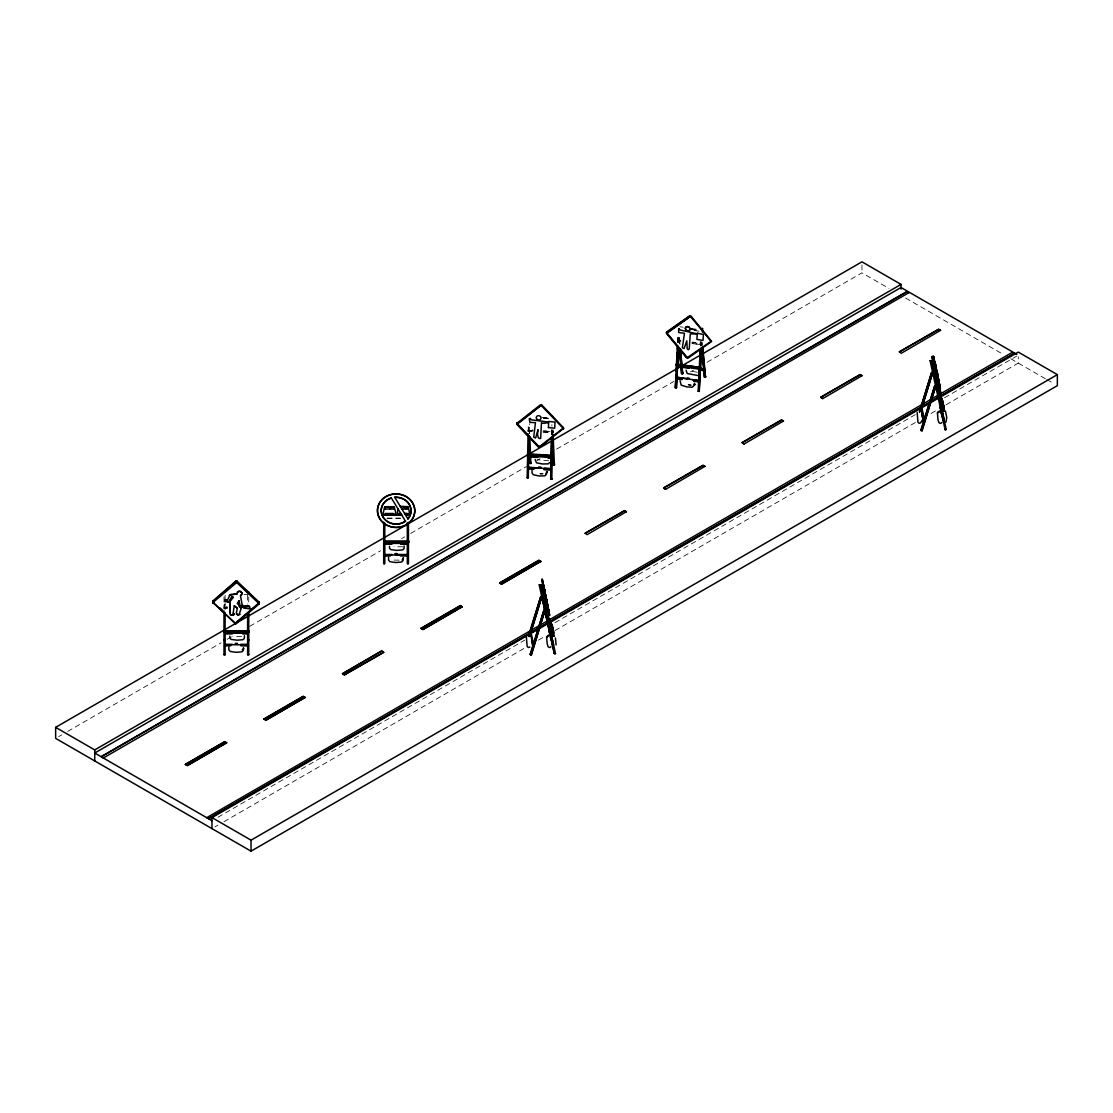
<?xml version="1.0" encoding="UTF-8"?>
<svg xmlns="http://www.w3.org/2000/svg" width="1113" height="1113" viewBox="0 0 1113 1113"><rect width="100%" height="100%" fill="white"/><g stroke="black" fill="none" stroke-linecap="round" stroke-linejoin="round"><path stroke-width="0.75" stroke-dasharray="5 3.75" d="M531.36 431.468L528.021 431.26L528.16 429.771L533.155 430.091M528.23 431.663L528.285 423.677M529.315 433.43L529.398 423.747M551.603 433.625L551.672 430.23M551.686 434.835L551.895 424.679M552.841 433.207L552.911 429.827L553.05 433.235M543.019 432.206L553.008 432.832L553.147 431.343L543.158 430.717M553.008 432.832L553.147 431.343M680.906 340.286L677.386 340.244L677.33 341.246L680.572 341.747M677.525 342.623L677.873 335.681M677.817 342.164L678.165 335.222M678.61 342.79L678.958 335.848M678.902 342.331L679.236 335.389M700.355 346.143L700.522 342.679M700.634 345.684L701.065 337.016M691.896 343.5L701.607 345.002L701.941 343.541L692.23 342.039M701.719 345.851L701.886 342.387M528.438 431.691L528.411 427.503L529.524 427.573L529.621 433.43M529.524 427.573L528.299 428.366M528.021 431.26L533.141 431.093M678.346 341.747L678.276 337.559L679.361 337.726L680.043 344.446M679.598 343.597L679.361 337.726M701.607 345.002L692.189 343.041M58.655 736.625L61.674 734.886M67.684 731.408L221.125 642.827M227.135 639.349L233.16 635.871M249.702 626.327L380.576 550.768M401.64 538.609L404.645 536.869M410.669 533.391L526.491 466.514M537.023 460.434L540.042 458.695M556.583 449.151L673.922 381.397M690.463 371.853L693.469 370.114M707.019 362.295L861.963 272.838L889.009 288.462M217.981 817.234L524.863 640.058M554.942 622.696L915.985 414.245M944.561 397.744L1016.767 356.063M214.976 826.876L217.981 825.136M224.005 821.658L524.863 647.961M538.4 640.142L544.41 636.664M554.942 630.584L915.985 422.147M931.025 413.466L937.035 409.987M946.064 404.77L1018.27 363.088L1018.27 356.772M399.066 560.159L393.251 560.076M402.781 546.789L393.96 546.72M241.618 636.608L232.77 636.399M540.167 473.929L543.047 473.901M387.046 518.074L400.443 518.074M387.046 518.547L400.443 518.547M244.095 594.509L249.117 594.509M223.991 604.568L225.104 604.568M223.991 605.43L225.104 605.43M223.991 606.849L227.344 606.849M223.991 607.322L227.344 607.322M223.991 607.865L227.344 607.865M223.991 608.338L227.344 608.338M542.907 473.79L539.888 473.721L542.768 473.804M548.792 460.754L537.106 459.739M541.767 417.278L550.086 417.792M543.311 417.848L549.975 418.265M543.408 418.391L550.072 418.808M528.049 430.244L533.044 430.564M544.702 431.288L553.036 431.816M543.13 431.719L553.133 432.345M688.599 384.959L691.368 385.181M691.131 385.056L688.126 384.708L690.895 385.056M697.281 372.299L688.78 370.643M679.946 326.735L683.187 327.236M691.27 328.488L697.754 329.49M690.992 328.947L699.089 330.199M691.229 329.504L699.312 330.756M694.178 330.464L699.034 331.215M677.998 338.394L679.083 338.561M677.386 340.244L680.627 340.745M691.952 342.498L701.663 344M677.622 340.787L680.864 341.288M905.551 298.006L1003.244 354.407M1010.757 358.748L1045.33 378.712M1046.832 379.575L1054.345 383.915M701.9 342.094L702.247 345.447M700.828 341.928L701.162 345.28M678.276 337.559L678.791 342.595M551.978 430.648L552.118 433.987M551.798 429.841L552.006 434.835M528.411 427.503L528.564 430.842M861.963 264.977L861.963 272.838M408.443 564.681L407.316 564.681M384.806 564.681L383.693 564.681M248.742 596.888L248.742 604.136M247.615 595.191L247.615 604.136M225.104 595.191L225.104 599.058M225.104 600.269L225.104 609.576M223.991 596.888L223.991 608.769"/><path stroke-width="1.5" d="M229.821 636.163L229.834 638.069L231.142 639.432L237.069 640.184L242.94 639.725L244.345 638.431L244.387 635.732M389.522 546.372L389.536 548.278L390.844 549.641L396.771 550.392L402.642 549.933L404.047 548.639L404.102 545.94M551.825 628.595L551.227 626.424L553.147 632.365M552.285 628.915C553.509 630.32 551.408 627.315 551.742 626.48M228.847 647.21L228.888 649.867L230.182 651.453L236.095 652.329L241.952 651.815L243.357 650.326L243.483 647.599M384.917 508.947L385.362 507.18L388.047 506.832L385.362 507.18M388.548 557.418L388.59 560.076L389.884 561.662L395.797 562.538L401.654 562.023L403.059 560.535L403.184 557.808M230.071 602.745L229.918 612.707L230.085 602.536L224.743 600.895L230.085 602.536M531.096 455.398L530.984 456.247L552.98 457.624L553.091 456.775L527.534 455.3L527.673 453.812L552.66 455.384L552.521 456.873L552.66 455.384M527.172 477.853L528.411 477.435L527.172 477.853L528.077 433.833M528.285 477.922L529.162 435.6M533.934 469.102L528.856 468.782L528.995 467.293L540.848 468.044M528.856 468.782L528.995 467.293M550.671 479.313L551.895 478.91L550.671 479.313L551.533 437.006M550.782 478.84L551.519 443.294M551.784 479.383L552.799 434.905M390.301 508.905L384.959 509.1M390.093 509.044L390.802 507.625L391.567 508.001M391.289 497.887L391.289 498.095A14.914 13.398 1.6 0 0 383.081 517.225A14.914 13.398 1.6 0 0 405.522 521.26L405.535 521.037A14.914 13.398 1.6 0 1 383.081 517.016A14.914 13.398 1.6 0 1 391.289 497.887L405.522 521.26M391.79 508.933L393.974 509.17L393.557 507.166L388.047 506.86M391.247 508.794L391.456 507.765M394.712 497.233L394.712 497.441A14.914 13.398 1.6 0 1 409.181 504.37A14.914 13.398 1.6 0 1 407.97 519.006L394.712 497.233A14.914 13.398 1.6 0 1 409.181 504.161A14.914 13.398 1.6 0 1 407.97 518.797L407.97 519.006M398.009 508.794L397.216 513.496L398.44 513.496L398.44 514.596L394.545 514.609L395.755 512.829L394.239 506.707L384.681 506.735L383.275 512.856L384.528 514.637L383.15 515.249L401.821 514.999M400.277 506.276L408.165 506.679L409.681 513.469L408.457 513.469L409.014 515.194L405.633 514.985M400.597 506.805L407.483 507.152L407.859 509.184L405.396 508.766M400.763 513.288L399.581 513.496L399.595 514.596L401.431 514.387M402.043 509.156L403.685 509.281M404.325 508.836L404.534 507.737L405.48 507.959M404.576 513.274L407.316 513.441L407.316 514.582L405.243 514.373M405.188 507.625L405.828 508.919M532.042 470.409L532.07 473.067L533.266 474.722L539.068 475.974L544.869 475.821L546.33 474.43L546.65 471.717M540.64 438.355L541.461 422.759C542.768 424.192 549.266 422.05 547.902 422.745M548.431 427.573L548.709 421.465L554.997 422.091L554.719 428.199L548.445 427.545M942.558 403.56L941.083 400.026L941.779 402.614M700.717 368.514L676.148 365.217L676.203 364.201L700.759 367.499L676.203 364.201M678.638 347.534L676.384 387.881L675.299 387.7L677.358 346.087M675.299 387.7L676.189 375.109M676.356 371.645L677.302 352.571M677.469 349.092L677.65 345.628M676.384 387.881L678.36 347.993M682.144 379.575L677.205 378.81L677.539 377.335L687.403 378.865M701.635 347.59L699.201 391.4L698.129 391.233L700.188 349.621M698.672 385.571L699.521 368.236M699.785 363.033L700.383 350.887M699.201 391.4L701.343 348.049M702.4 331.98L702.581 328.516L701.218 328.808L702.581 328.516M227.261 600.422L225.341 599.615L227.261 600.422L230.238 594.509L237.069 593.786L229.292 595.511M250.216 608.616L244.971 608.101L238.933 605.486L244.957 608.31L250.216 608.616L249.465 606.39L245.834 605.778C245.124 608.31 239.545 603.051 244.206 606.209M236.526 581.779L258.967 602.411L259.065 604.067L235.747 623.67L212.833 602.523L213.251 600.617L235.441 581.487L237.431 581.543L259.412 602.634L235.942 623.03M212.973 602.829L212.875 601.187M212.903 601.702L213.126 600.742L212.833 602.523M213.181 603.093L212.931 601.994M213.696 602.662L213.543 601.604M229.292 601.048L233.146 597.305L231.546 597.083L229.292 601.048L230.154 601.312L233.146 597.305M230.391 614.696L233.299 615.002L230.391 614.696L229.932 612.484M231.546 597.083L233.132 597.514M234.245 614C231.866 611.482 235.052 616.046 234.259 613.792M235.441 581.487L236.582 581.835L236.443 581.139M234.273 605.778L237.347 608.268L234.273 605.778L233.104 613.416M235.692 581.974L235.9 581.223M236.081 581.181L213.209 601.312M235.052 623.489L258.661 603.288L236.735 582.544L236.805 581.195M236.888 582.656L236.986 581.25M237.25 582.113L237.139 581.334M235.219 623.558L213.223 602.411M235.386 623.628L235.789 622.988M237.375 592.144L239.782 591.309L241.883 592.853L240.7 591.351L238.85 591.156L237.375 592.144L237.055 594.008M236.429 614.126L237.862 614.779C240.909 613.778 240.867 614.376 237.848 615.002L236.346 613.068L237.361 608.06M236.109 623.642L235.859 623.043M237.5 603.58L238.989 600.881L239.74 604.262L237.5 603.58L238.989 600.881M236.457 623.517L236.652 622.751M239.74 604.262L237.514 603.357M241.799 594.509C238.933 596.596 242.954 594.481 241.897 592.631M240.756 607.601L241.145 608.491L238.947 605.263M245.5 606.641L245.834 605.778M245.82 606.001L246.863 605.709M249.465 606.39L248.185 605.653M259.065 604.067L259.204 603.26M259.259 602.829L259.12 601.855M259.246 603.789L259.357 602.3M403.532 557.919L402.113 560.02M531.597 638.417L531.36 637.109M680.085 380.688L681.142 385.112L686.651 386.865L692.258 387.227L694.039 385.46L694.373 383.289M939.65 384.764L937.021 371.867L940.388 388.882L938.064 388.757L937.856 387.727L940.082 387.394L940.388 388.882M922.385 414.203L922.287 412.881M535.52 437.952L533.739 437.131L535.45 422.606L529.871 422.425L529.245 418.697L530.414 418.46L530.929 419.754L548.125 422.008M678.68 328.641L678.624 332.189M538.358 446.828L516.724 423.51L540.042 405.062L541.92 405.132M563.54 428.505L563.317 427.475M526.352 636.678L527.172 646.43L528.258 647.502L529.885 647.084M917.195 412.436L917.933 422.203L919.018 423.274L920.646 422.87L922.051 420.352M529.913 462.549L531.026 462.618L530.915 463.467L529.802 463.398L529.204 445.854M553.411 464.024L554.524 464.093L554.399 464.942L553.286 464.872L552.688 447.329M666.325 332.509L686.498 357.593L666.645 333.65M667.216 332.384L666.993 333.107L690.366 316.579M547.415 471.856L545.927 473.874M679.153 332.62L684.467 333.232L682.38 347.868L684.105 348.578L686.777 340.828L687.236 348.745L688.21 349.746L689.225 348.967L690.269 333.928L696.752 333.956M535.756 437.562C541.391 418.822 533.99 439.343 540.487 438.494M527.534 455.3L535.979 455.342M562.802 428.463L539.582 446.536M563.554 428.449L539.93 447.064M666.965 332.773L689.935 316.621M687.959 358.163L711.541 341.538M528.508 635.815L540.723 596.638L541.794 596.777L529.732 636.608M528.661 636.455L540.723 596.638M530.08 634.327L541.28 598.418M530.191 654.235L543.923 610.147L544.994 610.3L531.416 655.014L530.191 654.235L531.416 655.014M530.345 654.875L543.923 610.147M531.569 641.06L532.696 645.804L533.767 645.943L531.04 632.393L529.969 632.24L530.72 635.398M531.263 654.374L544.994 610.3M919.394 411.587L931.609 372.465L932.68 372.605L921.119 410.753M919.533 412.227L931.609 372.465M920.966 410.113L932.179 374.246M924.486 421.744L923.414 421.59L920.841 408.026L921.926 408.179L924.764 420.839L923.693 420.686M920.91 430.008L934.656 385.988L935.727 386.141L922.12 430.801L920.91 430.008L922.12 430.801M921.049 430.648L934.656 385.988M921.981 430.161L935.727 386.141M239.378 613.778L241.159 608.268M516.724 424.067L517.03 422.926M517.058 424.665L538.344 446.87M538.803 446.41L517.462 423.997L540.946 405.424L517.462 423.552M541.224 405.466L562.663 427.795M538.831 447.148L538.511 446.925M539.151 446.522L539.749 446.396M562.705 428.588L562.844 428.046M563.54 427.949L563.442 428.769M682.659 366.483L682.38 367.318L688.947 368.333M680.558 349.482L682.672 373.815L681.587 373.648L681.184 366.107M702.873 347.966L705.489 377.349L704.418 377.182L704.348 372.994M224.729 601.103L225.341 599.615M213.543 601.966L236.735 582.544M516.919 423.051L516.696 423.9M676.148 365.217L703.945 369.057L703.666 369.892L682.297 366.594M677.539 377.335L698.908 380.646L692.342 379.63M698.129 391.233L699.493 390.941M666.27 332.884L689.559 316.036M710.734 341.594L687.514 357.468M666.729 331.897L689.406 316.12M667.063 333.26L687.013 357.245M696.738 333.747L680.14 329.991L678.833 328.572M689.712 315.981L690.923 316.134M690.7 316.732L710.817 341.037M687.431 358.163L686.526 357.551M711.527 341.26L691.215 316.356M945.967 422.091L946.76 417.612L945.452 410.961M548.681 635.036L546.58 637.053L547.248 644.024L548.166 646.876L549.669 647.557L551.06 646.75M939.539 410.906L937.424 412.909L938.022 419.865L938.941 422.731L940.443 423.427L941.835 422.62M243.775 648.517L242.286 649.853M517.642 423.316L517.462 423.997M549.613 462.66L548.208 463.871L542.393 463.968L536.536 462.841L535.13 459.488M235.205 643.356L237.486 643.411M394.906 553.564L397.188 553.62M695.458 384.305L693.663 385.39M538.706 466.959L540.96 467.168M687.069 377.85L689.225 378.253M236.039 631.92L238.335 631.961M541.586 455.634L543.84 455.829M550.434 622.181L1018.27 352.084L1057.35 374.636L1057.35 385.654L251.037 851.167L55.65 738.364L55.65 727.346L861.963 261.833L901.029 284.399L901.029 289.116M55.65 727.346L94.73 749.912L901.029 284.399M101.38 756.631L906.858 291.592L908.82 292.719L906.858 291.815L101.38 756.631L103.328 757.995L908.82 292.719M585.16 533.28L624.435 510.603L626.382 511.73L624.435 510.825L585.16 533.28L587.108 534.63L626.382 511.73M663.71 487.925L702.985 465.248L704.932 466.375L702.985 465.471L663.71 487.925L665.657 489.275L663.71 488.148M742.26 442.571L781.535 419.907L783.482 421.034L781.535 420.13L742.26 442.571L744.207 443.934L742.26 442.807M820.81 397.23L860.071 374.552L862.032 375.679L860.071 374.775L820.81 397.23L822.757 398.579L820.81 397.452M899.346 351.875L938.621 329.198L940.582 330.324L938.621 329.434L899.346 351.875L901.307 353.238L940.582 330.324M185.398 764.297L224.673 741.634L226.635 742.761L187.36 765.661L185.398 764.297L187.36 765.424L226.635 742.761M263.948 718.956L303.223 696.279L305.171 697.406L265.91 720.306L263.948 718.956L265.91 720.083L305.171 697.406M342.498 673.602L381.773 650.924L383.721 652.288L344.446 674.951L342.498 673.824L344.446 674.728L383.721 652.288M421.048 628.261L460.323 605.583L462.271 606.71L422.996 629.61L421.048 628.261L422.996 629.388L462.271 606.71M499.598 582.906L538.873 560.229L540.821 561.355L501.546 584.255L499.598 582.906L501.546 584.033L540.821 561.355M185.398 764.534L224.673 741.856L226.635 742.983M263.948 719.179L303.223 696.501L305.171 697.628M342.498 673.824L381.773 650.924M421.048 628.483L460.323 605.806L462.271 606.933M499.598 583.129L538.873 560.451L540.821 561.578M665.657 489.275L704.932 466.375M744.207 443.934L783.482 421.034M822.757 398.579L862.032 375.679M550.031 621.402C548.139 615.252 552.451 627.468 550.351 621.457L1014.18 353.544L1012.218 352.418L206.726 817.679L208.688 818.584L547.443 623.002M551.032 625.242L550.337 621.263L1014.18 353.544M547.443 623.238L208.688 818.584M211.971 828.601L211.971 817.596L547.429 623.92M211.971 817.596L251.037 840.162L1057.35 374.636M692.759 366.914L693.775 366.887M551.756 626.522L553.564 636.302L547.61 615.753L552.09 628.024L550.768 623.656M547.666 615.823L554.218 636.121M547.833 616.449L549.85 622.237M547.86 616.644L548.472 616.365M552.09 628.469L549.836 619.343L549.739 620.331M550.198 621.722L549.711 619.092M551.881 625.687L550.81 625.311L551.645 628.177L550.74 623.016L550.518 623.948C551.951 623.113 553.314 627.454 551.505 627.189L550.601 621.986L551.144 626.021M550.309 622.807L551.241 624.977M550.74 624.115C553.954 636.26 550.17 619.231 550.935 625.019M550.852 624.56L551.533 625.909M550.114 626.021L550.448 627.106L550.865 626.243M551.213 626.007L552.187 625.798L553.064 629.179M550.907 626.382L550.114 626.174M551.825 628.567L552.73 628.149L551.742 627.44M551.895 627.301L552.215 626.967M552.744 627.815L552.076 628.205M551.965 628.163L552.521 627.927M553.175 630.222L553.425 631.266M552.771 630.556L552.855 631.168M553.036 631.697L552.285 627.384M553.634 631.516L553.439 633.339L551.7 627.565M553.244 635.328L553.912 635.217M553.495 636.135L554.204 636.052M940.763 402.169L941.153 401.334L943.88 411.379L942.252 401.056L939.734 394.28L942.377 402.28M941.459 398.621L940.555 395.268M940.555 397.202L939.887 394.503M942.892 402.725L942.572 403.755L940.68 397.383L942.155 403.657L941.584 401.501L941.751 402.461M940.749 397.814C941.111 397.884 941.765 401.723 942.071 399.567L941.779 398.551M941.612 400.082L941.334 399.08L941.654 401.334L942.641 400.958L941.598 401.083C939.789 395.671 944.979 403.435 941.584 401.501M941.904 400.026L941.64 399.706M941.695 400.944C943.142 400.569 939.97 399.887 941.904 400.972M939.275 393L940.346 400.93L943.838 411.267M938.69 390.621L940.457 401.306L941.236 401.459L940.541 401.584M940.735 402.057L941.904 402.989M942.85 402.628L941.584 400.443M942.461 403.24L941.807 402.016L942.781 402.475L943.49 407.441M941.723 398.287L942.558 403.518M942.252 403.421L943.059 403.115L943.782 408.415L942.252 403.421L943.587 405.786M942.433 403.949L943.462 404.256L941.195 398.718M942.614 404.993L943.351 404.77L944.088 407.261M943.142 405.633L939.636 393.348M943.226 406.245L943.741 405.452M943.685 410.572L944.325 410.433M233.299 615.002L234.064 614.571M550.1 635.356L539.221 584.854L540.306 584.617L543.895 599.837L544.994 599.587L545.175 600.477L544.09 600.714M540.487 585.466L541.572 585.215L545.175 600.477M543.186 598.029L544.285 597.778L544.09 596.902L547.693 612.164L546.608 612.4M542.421 598.377L543.52 598.126L555.484 653.623L554.232 653.22L542.421 598.377L554.385 653.86M542.574 599.017L543.673 598.766M552.229 633.214L548.626 617.952L547.54 618.188L550.949 632.574L552.034 632.323L552.229 633.214L551.144 633.45M547.721 619.078L548.82 618.828L548.626 617.952M550.351 631.196L549.266 631.447L550.212 635.495M549.46 632.323L550.545 632.087L551.297 635.245M552.271 644.093L553.356 643.857M554.232 653.22L555.484 653.623M930.106 360.682L931.344 361.085L930.106 360.682L945.118 429.743L946.217 429.507L934.391 374.608L933.153 374.205L934.238 373.968M934.614 375.679L935.713 375.443L935.908 376.319L934.809 376.556L931.386 361.28L932.471 361.043L935.351 373.843M937.132 387.366L938.231 387.129L938.426 388.006L937.327 388.256M938.44 394.044L939.525 393.807L942.961 409.083L941.862 409.32M941.25 407.066L940.151 407.302L941.055 411.351M940.346 408.193L941.445 407.956M943.003 419.977L944.102 419.726M546.4 601.145L549.238 615.545L543.005 582.697L544.841 592.158M543.937 587.511L544.354 589.765M543.77 586.69L544.507 590.168L544.229 589.306M544.41 590.127L544.048 587.942M543.826 586.328L549.711 615.447L544.243 589.278M544.257 591.184L544.549 592.714M544.313 591.462L544.577 590.391M544.939 592.631L544.814 591.699M544.953 594.885L546.413 599.476M545.12 595.789L546.525 599.907M544.939 592.519L545.426 597.097M545.607 598.001L541.822 579.233L544.688 592.756M546.163 598.655L545.982 597.458M546.469 599.698L547.109 602.356L546.678 600.617M937.883 387.839L931.943 356.619L933.473 356.327L935.087 363.088M931.971 356.772L933.473 356.341L939.706 389.021M931.998 356.981L933.501 356.577M932.054 357.259L933.557 356.814M933.64 357.259L932.11 357.482M936.715 372.911L934.739 362.462L937.675 374.858L937.09 371.812M935.045 364.201L935.24 362.421M935.63 364.327L934.739 362.462M935.226 365.12L937.16 372.744M935.796 365.259L937.383 375.791M936.242 370.546L937.09 371.116L936.534 371.965M936.478 370.712L937.369 372.869L936.617 371.533M937.09 371.116L937.188 374.956L936.603 371.895M936.395 371.408L937.104 371.436M937.229 372.104L938.482 381.258M937.383 376.514L937.605 377.544M939.65 387.519L939.901 388.966L938.189 378.1M938.301 378.698L938.092 380.284M939.469 383.943L939.163 384.917M939.386 386.239L938.829 383.401M939.414 387.547L937.967 388.256M939.539 388.2L937.939 388.103L939.497 387.992L941 394.197L935.059 362.977M940.276 388.312C936.005 386.559 938.05 396.325 940.986 394.113M939.609 388.604L937.995 388.354M938.106 389.021L939.664 388.827M939.233 393.237L940.763 392.945M938.287 388.242L939.33 393.696L940.833 393.237L939.275 393.404L939.469 394.461L940.958 393.946M939.344 393.793L940.833 393.265M939.414 394.127L940.916 393.71M246.849 605.931L248.171 605.875M383.693 541.113L408.833 541.113L408.833 542.601L383.693 542.601M383.693 541.586L408.833 541.586M385.195 543.394L407.316 543.394M391.999 544.118L385.195 544.118L385.195 542.532M400.513 544.118L407.316 544.118M391.999 554.511L385.195 554.511L385.195 555.999L390.301 555.999M395.407 554.511L407.316 554.511M385.195 554.984L407.316 554.984M400.513 555.999L407.316 555.999M247.615 591.81L248.742 591.81L247.615 592.283M223.991 630.904L249.117 630.904L249.117 632.393L223.991 632.393M223.991 631.377L249.117 631.377M223.991 631.92L249.117 631.92M225.494 633.186L247.615 633.186M232.297 633.909L225.494 633.909L225.494 632.323M242.509 633.909L247.615 633.909M223.991 639.558L225.104 639.558M247.615 639.558L248.742 639.558M223.991 640.42L225.104 640.42M247.615 640.42L248.742 640.42M232.297 644.302L225.494 644.302L225.494 645.79L230.6 645.79M240.811 644.302L247.615 644.302M225.494 644.775L247.615 644.775M225.494 645.317L230.6 645.317M242.509 645.317L247.615 645.317M240.811 645.79L247.615 645.79M223.991 654.472L225.104 654.472M247.615 654.472L248.742 654.472M527.548 454.285L552.535 455.857M540.974 455.662L552.632 456.386M537.788 457.387L531.012 456.97L530.984 456.247M547.93 458.027L553.008 458.347M544.229 468.253L550.991 468.684L528.884 467.78M528.981 468.309L534.059 468.629M544.201 469.269L550.977 469.686L544.09 469.742M698.881 375.707L687.194 373.509L686.095 370.184M540.862 597.278L541.948 597.417M544.076 610.787L545.147 610.94M530.762 633.297L529.691 633.144L530.442 636.316M534.045 645.039L532.974 644.9L531.471 638.57M931.748 373.105L932.833 373.258M934.795 386.628L935.866 386.781M920.562 408.93L921.634 409.083M698.811 369.864L703.75 370.615L704.028 369.78L701.955 349.482M681.866 372.813L682.951 372.98M704.696 376.347L705.781 376.514M677.497 378.35L682.422 379.116M695.569 381.147L698.867 381.648L693.649 381.356M675.591 387.254L676.662 387.421M236.61 581.807L239.462 584.353M1016.767 354.324L901.029 287.502L94.73 753.028L211.971 820.712M1014.18 353.767L1012.218 352.418M247.086 591.476L258.508 602.161M220.082 607.907L222.614 610.286M542.045 405.257L563.178 427.392M238.933 605.486L240.742 607.809M941.556 400.304L941.361 399.066L941.681 399.943M550.712 625.061L551.352 623.475M941.445 398.913L940.986 397.48L941.542 399.233M551.366 623.224L552.131 625.492M941.083 397.856L940.624 395.964L941.348 398.579M551.617 626.716L550.907 623.976L551.798 626.118M551.06 624.323L551.491 625.089M552.173 628.65L552.006 627.871M553.356 635.495L552.605 632.379M549.947 621.374L550.337 622.737M550.434 623.224L550.657 624.226M551.255 624.643L550.587 622.404L550.587 623.53M941.988 399.47L943.156 402.892M938.996 393.543L941.389 400.499M942.071 402.628L944.367 408.248M551.756 624.449L552.549 626.981M551.575 624.393L552.952 628.692M552.855 629.735L554.024 633.158M940.763 397.689L941.403 400.304L941.055 398.677M551.06 623.837L550.712 622.835L550.907 623.572M940.513 395.059L940.123 395.185M549.307 619.218L550.351 622.404M940.833 398.551L942.085 401.807M940.847 398.774L941.598 401.083M941.765 400.193L942.057 401.153M551.06 626.355L550.81 625.353M942.071 400.583L942.266 401.292M552.187 625.77L550.921 625.603M931.943 356.633L933.237 361.795M552.479 628.163L552.938 629.833M552.771 632.894L553.578 636.288M543.005 597.138L546.413 611.51L547.499 611.274L547.693 612.164M551.853 637.526L553.551 644.733L552.451 644.984L551.144 639.349M539.221 584.854L540.459 585.257L543.687 600.213M533.016 642.785L533.767 645.943M940.986 400.736L938.064 390.816M934.767 361.502L934.99 362.615M943.128 407.97L943.907 411.393M546.163 598.224L545.787 596.039M935.713 375.93L937.869 385.529M933.904 372.98L936.77 385.766M939.511 398.844L941.681 408.443L942.767 408.193L942.961 409.083M941.612 408.652L944.297 420.617L943.198 420.853L941.584 413.633M946.217 429.507L945.118 429.743M921.634 413.674L923.414 421.59M931.205 360.445L934.21 374.385M545.899 597.055L548.946 611.76L544.424 589.807M543.353 586.426L542.532 582.795L544.368 592.255M541.572 585.215L541.767 586.106M546.038 611.204L547.972 620.15M550.128 630.125L551.199 635.12M547.485 604.985L548.166 608.227M547.012 605.082L548.486 611.858L544.16 590.085M545.147 592.659L542.295 579.136L544.786 591.81M546.427 600.032L547.373 604.609M546.9 604.707L544.98 595.358M545.579 594.565L546.553 599.337M547.248 602.982L548.083 607.155M545.106 594.662L546.08 599.434M242.203 605.263L240.464 595.441M938.315 378.503L940.082 387.394M544.132 588.513L544.702 591.379M938.036 379.199L938.509 381.55M937.716 378.183L938.092 377.46M939.372 386.086L939.525 386.893M935.532 364.104L935.713 365.036M550.392 637.972L550.239 636.608M941.195 413.841L941.055 412.478M555.429 637.958L556.097 644.914M702.414 347.131L705.489 377.349M701.51 348.633L704.418 377.182M680.113 348.633L682.672 373.815M679.82 352.668L680.669 361.057M679.027 348.466L681.587 373.648M553.119 434.905L554.399 464.942M552.271 437.326L552.41 440.665M552.368 443.183L553.286 464.872M529.774 436.769L530.915 463.467M528.661 436.699L529.802 463.398M408.443 522.303L408.443 563.47M407.316 522.818L407.316 563.47M384.806 523.11L384.806 563.47M383.693 522.303L383.693 563.47M251.037 840.162L251.037 851.167M248.742 612.094L248.742 654.945L247.615 654.945L247.615 613.764M225.104 612.609L225.104 654.945L223.991 654.945L223.991 610.912M94.73 749.912L94.73 760.916M385.654 513.496L385.668 514.623L393.404 514.582L393.39 513.483L385.654 513.524M697.322 333.26L696.877 339.34L702.985 340.481L703.402 334.429L697.322 333.26M552.076 416.22L553.064 416.763L552.076 416.22M547.513 636.246L546.58 637.053L548.292 636.024L547.513 636.246M938.384 412.102L937.424 412.909L939.149 411.88L938.384 412.102M688.404 326.777L687.806 326.582A2.407 2.073 34.7 0 0 685.566 329.462A2.407 2.073 34.7 0 0 689.559 330.227A2.407 2.073 34.7 0 0 687.778 326.624A2.407 2.073 34.7 0 0 686.916 330.686L687.514 330.881A2.407 2.073 34.7 0 0 688.404 326.777M383.067 522.47A18.657 16.751 1.6 0 0 414.189 514.874A18.657 16.751 1.6 0 0 391.15 494.409A18.657 16.751 1.6 0 0 383.067 522.47M383.053 522.679A18.657 16.751 1.6 0 0 414.175 515.082A18.657 16.751 1.6 0 0 391.136 494.617A18.657 16.751 1.6 0 0 383.053 522.679M536.869 419.17A2.407 2.143 17.9 0 0 540.904 418.599A2.407 2.143 17.9 0 0 538.094 415.678A2.407 2.143 17.9 0 0 536.869 419.17"/></g></svg>
